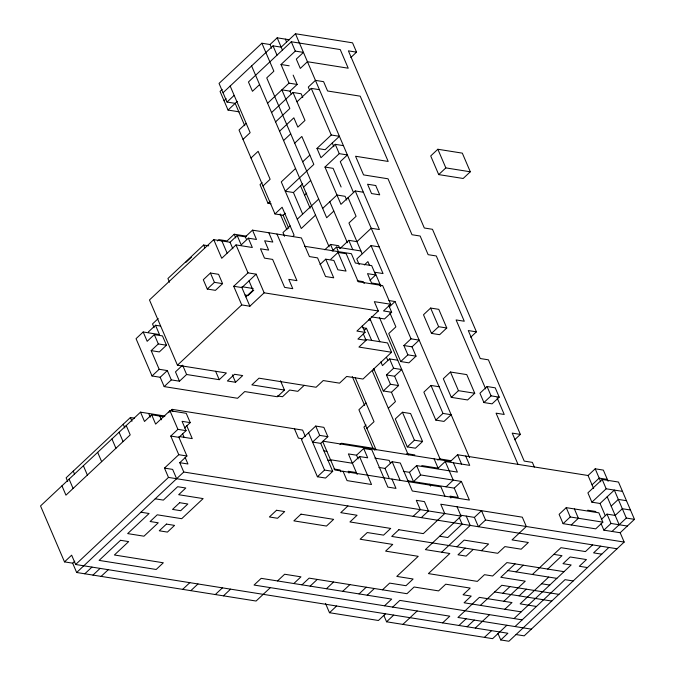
<?xml version="1.0" encoding="UTF-8"?>
<svg xmlns="http://www.w3.org/2000/svg" width="675" height="675" viewBox="0 0 675 675"><rect width="100%" height="100%" fill="white"/><g stroke="black" fill="none" stroke-linecap="round" stroke-linejoin="round"><path stroke-width="1.01" d="M289.415 39.766L277.18 37.825L270.042 44.525L261.883 43.225L219.038 83.413L227.028 102.06L235.187 103.359L244.772 125.736M222.193 89.404L220.05 91.412L228.04 110.059L239.254 111.847M223.037 92.737L273.021 45.849L281.18 47.149L295.456 33.75L352.552 42.829L356.543 52.152L350.831 57.51M224.049 100.735L226.192 98.727M227.028 102.06L234.166 95.369M293.161 75.119L297.16 84.442L289.001 83.143L281.011 64.496L295.296 51.098L303.455 52.397L296.308 59.096L300.308 68.42L307.446 61.72L348.224 68.209L340.234 49.562L291.296 41.774L248.451 81.97L252.45 91.294L259.588 84.594M228.04 110.059L237.33 101.351M246.156 123.339L239.017 130.03L274.978 213.941L283.137 215.241L285.28 213.232M267.578 103.241L289.001 83.143M275.577 121.888L289.853 108.489L281.863 89.843L290.022 91.142L297.16 84.442M243.017 139.354L250.155 132.663L230.175 86.046M271.578 112.565L293.001 92.467L301.16 93.766L302.754 97.495M297 101.79L311.276 88.391L319.435 89.691M251.007 158.001L258.145 151.31L270.135 179.272L262.997 185.971M279.568 131.212L293.853 117.813L297.852 127.136L304.99 120.437L293.001 92.467M283.567 140.535L290.706 133.836M294.705 143.159L301.843 136.46L313.833 164.43L285.263 191.227L293.423 192.518L302.704 183.811M262.153 182.638L260.01 184.646L268 203.293L271.063 203.782M208.718 245.835L203.622 245.025L167.915 278.513L169.509 282.243M185.819 262.423L191.531 257.065M320.017 264.532L325.73 259.175L333.72 277.822L325.561 276.522L317.571 257.875L309.42 256.576L301.421 237.929L252.492 230.15L245.354 236.849L237.195 235.55L230.057 242.249L213.739 239.65L149.47 299.945L177.441 365.209L226.378 372.988L219.24 379.688L186.612 374.498L179.474 381.198L171.315 379.898L164.177 386.598L160.178 377.274L152.027 375.975L136.038 338.681L143.184 331.982L159.494 334.581L155.495 325.257L148.357 331.957M217.485 240.967L218.919 239.625L227.07 240.924L234.217 234.225L246.442 236.166M295.557 168.505L281.273 181.904L301.252 228.521L315.537 215.123M302.695 161.806L309.833 155.107M316.98 148.407L331.256 135.008L339.415 136.308L325.131 149.707L316.98 148.407L320.971 157.731L335.256 144.332L343.415 145.631M268 203.293L270.143 201.285M237.195 235.55L241.194 244.873L248.332 238.174L252.323 247.497L236.014 244.907L221.738 258.297L213.739 239.65M158.228 318.566L152.516 323.933L154.111 327.662M210.431 273.021L203.293 279.72L207.284 289.043L215.443 290.343L222.581 283.643L218.59 274.32L210.431 273.021L214.431 282.344L222.581 283.643M274.978 213.941L282.125 207.242L294.114 235.212L292.68 236.554M303.548 187.152L310.686 180.453M363.395 192.248L355.236 190.949L340.951 204.348L324.97 167.054L339.255 153.655L347.406 154.955L340.267 161.654L353.455 192.417M171.315 379.898L167.324 370.575L159.165 369.276L151.175 350.629L159.325 351.928L166.472 345.229L162.472 335.905L154.322 334.606L147.175 341.305L143.184 331.982M304.56 195.143L306.703 193.134M207.284 289.043L214.431 282.344M151.175 350.629L158.313 343.929L166.472 345.229M290.115 225.889L282.977 232.588L284.572 236.317M297.253 219.198L318.676 199.1M264.153 292.815L249.868 306.214L241.718 304.914L233.719 286.267L248.003 272.869L256.163 274.168L264.153 292.815L378.329 310.981L374.338 301.657L390.648 304.248L382.657 285.601L358.189 281.711L346.199 253.741L338.04 252.442L330.902 259.141M322.675 208.423L336.96 195.024L345.111 196.324L346.714 200.053M233.719 286.267L241.878 287.567L256.163 274.168M152.027 375.975L159.165 369.276M333.813 211.047L326.675 217.747L266.735 77.895L273.873 71.196L261.883 43.225M160.178 377.274L167.324 370.575M245.877 296.89L253.015 290.191L249.016 280.868M253.783 290.174L248.062 295.532L245.008 295.043M177.441 365.209L241.718 304.914M181.904 365.842L175.475 371.874L179.474 381.198M134.46 418.171L130.385 417.53L66.116 477.816L67.711 481.545M164.97 416.045L140.51 412.155L40.534 505.938L64.505 561.878L72.664 563.169L74.807 561.161M324.793 249.775L330.505 244.418L338.656 245.717L339.854 248.51M163.882 416.728L151.647 414.779L144.501 421.478L140.51 412.155M437.847 149.251L430.709 155.95L438.699 174.597L463.168 178.487L470.306 171.787L462.316 153.141L437.847 149.251L445.837 167.898L470.306 171.787M332.184 251.092L336.462 247.075L360.931 250.965M340.208 248.383L348.781 240.342L356.94 241.642L371.216 228.243L379.375 229.542L295.456 33.75M184.52 427.984L190.232 422.626L186.232 413.302L169.923 410.704L155.638 424.102L151.647 414.779M168.547 412.695L172.117 409.345L302.602 430.102L305.404 436.632M438.699 174.597L445.837 167.898M379.215 246.89L371.056 245.59L356.771 258.989L359.168 264.583M170.775 436.05L178.926 437.349L186.924 455.996L178.765 454.697L170.775 436.05L177.913 429.351L186.072 430.65L182.073 421.327L190.232 422.626M235.55 382.278L242.688 375.578L234.529 374.288L227.391 380.987L235.55 382.278L232.352 374.819M178.926 437.349L186.072 430.65M364.34 264.963L367.909 261.613L369.512 265.343M64.505 561.878L71.651 555.179L75.642 564.502L507.895 633.251L500.757 639.951L497.956 633.428M617.043 548.767L168.48 477.419L164.481 468.096L178.765 454.697M369.968 280.311L375.68 274.953L371.68 265.629L355.371 263.031L351.371 253.707L304.476 246.248M457.076 506.798L461.067 516.122L183.777 472.019L179.778 462.696L186.924 455.996M75.642 564.502L168.48 477.419M72.664 563.169L76.655 572.493L183.777 472.019M84.814 573.792L91.952 567.093M280.488 380.742L284.479 390.066L277.341 396.765L244.721 391.576L237.575 398.275L164.177 386.598M92.973 575.092L100.111 568.392M378.329 310.981L356.906 331.071L365.065 332.37L362.264 325.848M304.239 385.307L297.81 391.331L289.659 390.032L282.513 396.731L277.417 395.921M390.648 304.248L383.51 310.947L391.66 312.247L388.868 305.716M101.123 576.391L108.27 569.692M364.323 330.337L366.466 328.328L371.663 340.445M389.323 306.889L395.035 301.531L411.016 338.825L419.175 340.124L412.028 346.823L403.878 345.524L407.869 354.848L416.028 356.147L412.028 346.823M365.065 332.37L357.919 339.069L366.078 340.369L363.285 333.838M391.66 312.247L384.522 318.946L371.267 316.837M366.078 340.369L358.94 347.068L391.559 352.257L387.56 342.934L365.133 339.365M430.633 308.053L423.495 314.752L431.485 333.399L439.644 334.69L446.782 327.991L438.792 309.344L430.633 308.053L438.632 326.7L446.782 327.991M391.559 352.257L362.998 379.046L346.68 376.456L339.542 383.155L323.232 380.557L316.086 387.256L258.998 378.177L251.859 384.877L284.479 390.066M374.473 368.98L372.33 370.997L408.291 454.899M315.714 426.06L301.43 439.459L317.41 476.752L325.569 478.052L332.707 471.352L320.718 443.382L312.567 442.083L319.705 435.383L327.864 436.683L323.865 427.359L315.714 426.06L319.705 435.383M397.752 360.222L389.593 358.923L382.455 365.622L380.852 361.893M403.878 345.524L411.016 338.825M386.446 374.946L393.593 368.246L401.743 369.546L394.605 376.245L386.446 374.946L390.445 384.269L398.596 385.568L394.605 376.245M389.888 312.896L395.879 326.877L388.741 333.577L400.731 361.547L407.869 354.848M431.485 333.399L438.632 326.7M320.718 443.382L327.864 436.683M366.036 403.034L358.898 409.733L376.076 449.828M416.028 356.147L408.89 362.846L400.731 361.547M373.714 368.592L383.299 390.968L390.445 384.269M383.299 390.968L391.458 392.268L398.596 385.568M182.68 589.359L189.827 582.66M339.989 444.597L341.415 443.256L374.043 448.445L374.836 450.309M366.052 425.048L363.909 427.056L373.098 448.495M190.839 590.659L197.977 583.959M366.888 428.38L374.034 421.681L355.252 377.865M388.311 408.291L395.457 401.591L391.458 392.268M317.41 476.752L324.557 470.053L332.707 471.352M470.711 337.213L476.423 331.855L432.472 229.297L424.313 227.998L348.393 50.853L356.543 52.152M357.185 474.424L348.393 453.912L356.552 455.203L363.69 448.504L371.849 449.803L387.83 487.097L395.989 488.396L391.989 479.073M402.435 412.239L395.288 418.939L407.278 446.909L415.437 448.208L422.575 441.509L410.586 413.539L402.435 412.239L414.416 440.21L422.575 441.509M439.155 386.741L430.996 385.442L423.858 392.141L435.839 420.112L443.998 421.411L451.136 414.712L442.986 413.412L435.839 420.112M363.69 448.504L367.689 457.827L359.53 456.536L352.392 463.236L329.965 459.667M450.453 372.018L443.315 378.717L451.305 397.364L467.615 399.954L474.753 393.255L466.763 374.608L450.453 372.018L458.443 390.665L474.753 393.255M215.308 594.548L222.446 587.849M223.459 595.848L230.605 589.148M451.305 397.364L458.443 390.665M407.278 446.909L414.416 440.21M378.894 467.446L385.012 468.425L392.158 461.725L400.309 463.016L412.298 490.987L469.387 500.074L461.396 481.427L420.618 474.938L413.48 481.638L409.48 472.314L403.363 471.344M347.903 505.955L340.765 512.654L357.075 515.253L349.937 521.952L390.715 528.432L383.569 535.132L367.259 532.541L360.121 539.241L392.74 544.43L385.602 551.129L418.222 556.318L396.799 576.408L413.108 579.007L405.97 585.706L389.661 583.107L382.514 589.807M270.363 587.638L256.087 601.037L76.655 572.493M277.509 580.939L284.648 574.239L300.957 576.838L293.819 583.538M487.072 386.53L479.933 393.23L483.924 402.553L492.083 403.844L499.222 397.153L495.231 387.83L487.072 386.53L491.071 395.854L499.222 397.153M409.48 472.314L416.618 465.615L457.397 472.103L453.406 462.78M483.924 402.553L491.071 395.854M301.978 584.828L309.116 578.129L406.983 593.696L414.121 586.997L438.59 590.895L445.736 584.196L470.197 588.085L463.058 594.785L471.218 596.084L464.071 602.783L521.159 611.862M437.856 460.164L439.29 458.823L451.516 460.772M310.129 586.128L317.267 579.428M421.799 465.581L438.109 468.18L445.247 461.481L469.716 465.37L465.716 456.047M608.15 481.292L603.349 470.104L595.198 468.804L588.052 475.504L457.566 454.748L450.428 461.447L322.988 441.18M326.438 588.727L333.585 582.027M413.151 516.333L420.289 509.633L416.298 500.31L424.448 501.609L428.448 510.933L421.31 517.632M446.099 486.827L453.237 480.127L445.247 461.481M342.757 591.317L349.895 584.617M407.363 480.667L454.258 488.126L461.396 481.427M325.485 603.391L329.484 612.714L336.623 606.015M514.671 439.771L520.383 434.413L488.413 359.826L480.254 358.526L468.273 330.556L476.423 331.855M359.066 593.916L366.204 587.216M367.217 595.207L374.363 588.507M461.067 516.122L425.36 549.619L449.828 553.508L428.406 573.607L477.343 581.386L484.481 574.687L492.64 575.986L506.917 562.587L564.013 571.666M460.131 515.118L474.398 517.388L481.537 510.688L485.536 520.012L624.181 542.067L620.19 532.744L603.872 530.153L601.079 523.623M384.548 605.796L391.686 599.105L261.2 578.348L254.053 585.048L449.795 616.174L442.648 622.873M441.678 552.209L470.239 525.42L466.248 516.097M385.56 613.794L378.422 620.494L329.484 612.714M392.698 607.095L399.845 600.396L522.18 619.861M456.975 546.809L464.113 540.11L488.582 543.999L481.435 550.699M485.536 520.012L478.398 526.711L474.398 517.388M383.78 615.263L386.573 621.793L393.719 615.094M465.126 548.108L457.987 554.808L466.138 556.099L473.285 549.408M402.882 624.383L417.167 610.985M566.241 507.642L559.102 514.342L563.093 523.665L595.721 528.854L602.859 522.155L598.868 512.831L566.241 507.642L570.24 516.966L602.859 522.155M592.051 484.827L599.189 478.128L607.348 479.427M602.176 479.461L587.891 492.86L591.891 502.183L600.041 503.474L614.326 490.084L626.316 518.054L634.466 519.345L618.486 482.051L602.176 479.461L606.167 488.784L622.485 491.375M515.076 563.887L500.791 577.285L525.26 581.175L503.837 601.273M563.093 523.665L570.24 516.966M458.958 625.472L466.104 618.773M480.381 605.374L501.812 585.276L558.9 594.363M516.088 571.885L523.235 565.186M591.891 502.183L606.167 488.784M571.252 524.964L578.391 518.265L574.4 508.942M467.117 626.771L474.255 620.072M502.824 593.274L509.962 586.575M475.276 628.062L489.552 614.672M532.398 574.476L560.967 547.678L585.436 551.576L592.574 544.877M611.179 506.098L618.325 499.407L626.476 500.698M504.849 609.263L511.996 602.564L479.368 597.375L457.945 617.473L531.352 629.151M519.134 595.873L526.272 589.174M547.695 569.076L561.98 555.677L553.829 554.377M601.307 519.488L607.019 514.131L615.178 515.422L622.316 508.731L630.475 510.022M484.439 637.36L491.586 630.661M548.716 577.074L520.147 603.863L536.456 606.462M603.872 530.153L611.018 523.454L627.328 526.044M506.883 625.261L492.598 638.66L386.573 621.793M514.021 618.562L571.151 564.967L562.992 563.676L570.139 556.976L586.448 559.567L579.31 566.266L587.461 567.565M612.031 531.444L626.316 518.054M515.033 626.552L565.026 579.665L573.185 580.964M600.733 546.168L593.587 552.867L601.746 554.167M620.19 532.744L634.466 519.345M608.884 547.467L508.908 641.25L500.757 639.951M624.181 542.067L524.205 635.85L516.054 634.551M281.011 64.496L289.17 65.796M324.97 167.054L333.121 168.353L341.12 187M248.332 238.174L256.483 239.473L252.492 230.15M325.73 259.175L333.88 260.466L337.88 269.789L346.039 271.088L338.04 252.442M375.68 274.953L367.521 273.653L371.52 282.977L379.671 284.276L380.472 286.141M357.244 280.707L363.361 281.677L364.163 283.542M388.918 300.561L395.035 301.531M241.954 286.723L253.167 288.512M368.592 319.975L370.626 320.304M362.391 327.679L366.466 328.328M155.495 325.257L160.591 326.067M520.383 434.413L512.224 433.114L524.213 461.084L532.373 462.383L534.364 467.041M406.662 453.634L414.821 454.933M302.527 438.775L298.443 438.126L294.452 428.802M374.903 458.123L389.171 460.392L390.369 463.193M323.848 450.858L326.911 451.347M179.01 436.506L192.257 438.615L186.663 425.562M327.848 460.181L330.902 460.671M333.956 468.99L340.073 469.96L340.875 471.825M356.383 472.559L348.233 471.26L349.034 473.124M587.731 510.207L595.882 511.507M179.778 462.696L187.937 463.987L185.136 457.464M164.481 468.096L172.64 469.395L176.631 478.718M439.644 536.22L447.803 537.519L462.088 524.121L459.287 517.59M155.208 498.808L163.367 500.108L177.652 486.709L185.802 488.008L178.664 494.708L203.133 498.597L181.71 518.695L157.241 514.806L150.103 521.505L158.254 522.796L143.969 536.195L127.659 533.604L149.082 513.506L140.932 512.207M507.938 570.586L556.867 578.365M541.569 583.765L549.728 585.065M494.665 591.975L551.753 601.062M595.198 468.804L600.792 481.857M607.188 496.775L619.169 524.745M607.019 514.131L611.018 523.454M588.052 475.504L593.654 488.557M600.041 503.474L605.239 515.599M497.045 397.685L504.233 414.467L496.074 413.168L518.054 464.451M485.688 388.935L456.114 319.942L464.273 321.233L436.303 255.968L428.144 254.677L420.154 236.031L411.995 234.731L388.024 178.791L363.555 174.901L355.565 156.254L388.184 161.443L360.214 96.179L327.594 90.99L323.595 81.667L315.436 80.367L308.298 87.067L309.496 89.859M291.296 41.774L295.296 51.098M311.276 88.391L331.256 135.008M335.256 144.332L339.255 153.655M355.236 190.949L469.522 457.599M332.277 143.007L333.872 146.737M285.339 39.125L286.538 41.917M371.056 245.59L383.046 273.561L374.887 272.27L380.886 286.251M430.996 385.442L442.986 413.412M348.098 197.648L356.088 216.295L348.941 222.995L362.129 253.758M457.566 454.748L461.557 464.071M277.18 37.825L282.378 49.942M273.021 45.849L277.02 55.173M270.042 44.525L271.637 48.254M290.022 91.142L291.22 93.935M348.781 240.342L352.78 249.666M454.258 488.126L458.249 497.45L450.098 496.15L450.892 498.015M329.813 201.724L347.397 242.747M379.367 317.334L440.108 459.051M434.109 458.857L438.109 468.18M389.593 358.923L393.593 368.246M369.824 318.44L379.814 341.744M386.615 357.598L387.813 360.391M444.918 496.176L440.927 486.852L334.901 469.994L322.912 442.024M336.462 247.075L338.462 251.733M330.505 244.418L333.298 250.948M251.598 65.947L329.122 246.822M429.789 484.228L430.591 486.093M300.561 185.819L310.154 208.195M416.618 465.615L420.618 474.938M293.423 192.518L302.611 213.967M392.158 461.725L400.148 480.372M283.137 215.241L288.731 228.293M352.266 376.54L364.652 405.439M280.159 213.916L286.951 229.762M385.012 468.425L389.011 477.748M276.961 234.039L296.941 280.657L288.782 279.357L292.781 288.681L284.622 287.381L272.632 259.411L264.482 258.12L260.483 248.797L268.642 250.087L264.642 240.773L272.801 242.063L268.802 232.74M359.53 456.536L371.52 484.507L347.051 480.608L343.06 471.285M356.552 455.203L358.147 458.932M245.354 236.849L246.552 239.642M234.217 234.225L235.811 237.954M236.014 244.907L248.003 272.869M230.057 242.249L232.85 248.771M308.568 432.759L324.557 470.053M221.898 240.95L227.095 253.074M241.878 287.567L249.868 306.214M203.622 245.025L204.82 247.818M215.637 371.292L219.24 379.688M182.621 365.175L186.612 374.498M154.322 334.606L158.313 343.929M172.117 409.345L172.918 411.21M182.503 433.586L184.106 437.316M169.923 410.704L177.913 429.351M159.798 416.078L161.401 419.808M148.66 413.454L150.263 417.184M130.385 417.53L131.979 421.259M126.225 425.554L130.224 434.877L65.947 495.163L61.957 485.84M123.247 424.221L124.841 427.95M119.087 432.253L123.078 441.577M111.94 438.952L115.94 448.276M97.664 452.343L101.655 461.666M83.379 465.742L87.37 475.065M73.254 471.116L74.453 473.909M69.095 479.14L73.094 488.464M120.521 540.304L99.098 560.393L156.187 569.481L163.325 562.781L114.396 554.993L128.672 541.595L120.521 540.304M179.677 502.706L172.538 509.406L180.689 510.697L187.836 503.997L179.677 502.706M166.413 524.095L159.266 530.795L167.425 532.094L174.563 525.395L166.413 524.095M276.531 510.275L269.392 516.974L277.543 518.273L284.69 511.574L276.531 510.275M300.999 514.164L293.861 520.864L326.481 526.053L333.619 519.353L300.999 514.164M398.866 529.732L391.728 536.431L497.753 553.298L504.892 546.598L521.201 549.188L528.348 542.489L512.03 539.899L526.314 526.5L522.315 517.177L440.758 504.208L444.757 513.532L423.335 533.621L398.866 529.732M375.705 185.515L367.554 184.224L371.545 193.548L379.704 194.839L375.705 185.515"/></g></svg>
